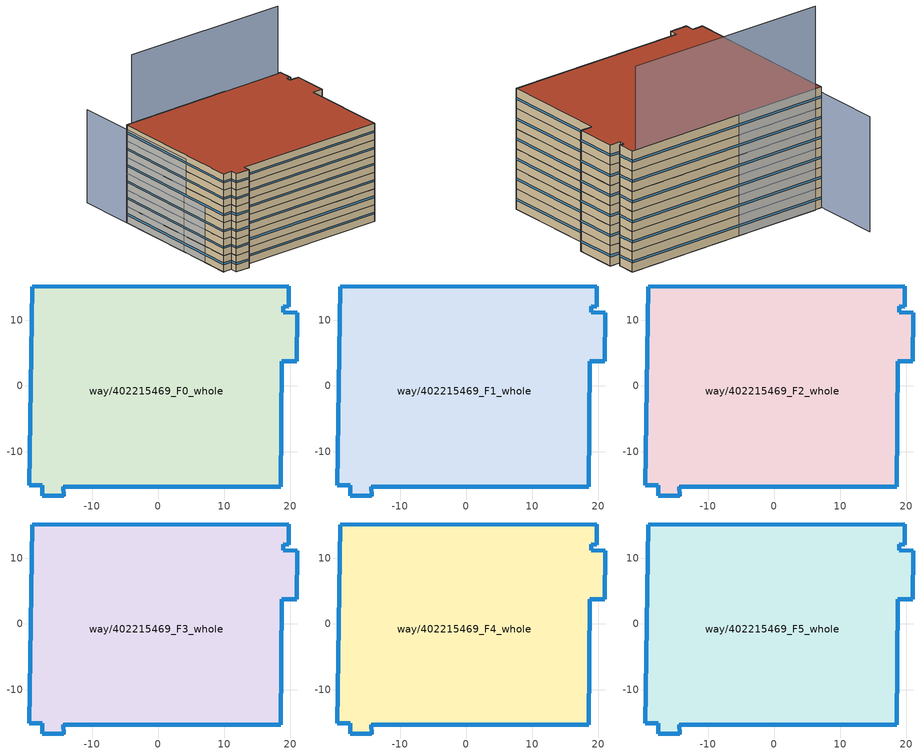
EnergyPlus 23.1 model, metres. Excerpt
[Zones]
way/402215469_F0_whole
 floor ground (Floor_Construction): 18.58,-15.3 18.76,3.74 20.98,3.72 21.06,11.14 18.97,11.17 18.98,12.06 19.82,11.99 19.79,15.16 -19.1,15.08 -19.52,-15.07 -17.6,-15.07 -17.55,-16.65 -14.33,-16.68 -14.36,-15.25 z0
 wall outside (Wall_Construction): -19.52,-15.07 -19.1,15.08 19.79,15.16 19.82,11.99 18.98,12.06 18.97,11.17 21.06,11.14 20.98,3.72 18.76,3.74 18.58,-15.3 -14.36,-15.25 -14.33,-16.68 -17.55,-16.65 -17.6,-15.07 -19.52,-15.07 z0:3.5
 window (Window_Construction): -19.52,-15.06 -19.1,15.06 / -19.08,15.08 19.77,15.16 / 19.79,15.16 19.82,11.99 / 19.82,11.99 18.98,12.06 / 18.98,12.06 18.97,11.17 / 18.97,11.17 21.06,11.14 / 21.06,11.14 20.98,3.73 / 20.98,3.72 18.76,3.74 / 18.76,3.73 18.58,-15.29 / 18.56,-15.3 -14.34,-15.25 / -14.36,-15.25 -14.33,-16.68 / -14.33,-16.68 -17.55,-16.65 / -17.55,-16.65 -17.6,-15.07 / -17.6,-15.07 -19.52,-15.07 z1.57:1.93
way/402215469_F1_whole
 floor to way/402215469_F0_whole (Floor_Construction): 18.58,-15.3 18.76,3.74 20.98,3.72 21.06,11.14 18.97,11.17 18.98,12.06 19.82,11.99 19.79,15.16 -19.1,15.08 -19.52,-15.07 -17.6,-15.07 -17.55,-16.65 -14.33,-16.68 -14.36,-15.25 z3.5
 wall outside (Wall_Construction): -19.52,-15.07 -19.1,15.08 19.79,15.16 19.82,11.99 18.98,12.06 18.97,11.17 21.06,11.14 20.98,3.72 18.76,3.74 18.58,-15.3 -14.36,-15.25 -14.33,-16.68 -17.55,-16.65 -17.6,-15.07 -19.52,-15.07 z3.5:7
 window (Window_Construction): -19.52,-15.06 -19.1,15.06 / -19.08,15.08 19.77,15.16 / 19.79,15.16 19.82,11.99 / 19.82,11.99 18.98,12.06 / 18.98,12.06 18.97,11.17 / 18.97,11.17 21.06,11.14 / 21.06,11.14 20.98,3.73 / 20.98,3.72 18.76,3.74 / 18.76,3.73 18.58,-15.29 / 18.56,-15.3 -14.34,-15.25 / -14.36,-15.25 -14.33,-16.68 / -14.33,-16.68 -17.55,-16.65 / -17.55,-16.65 -17.6,-15.07 / -17.6,-15.07 -19.52,-15.07 z5.08:5.42
way/402215469_F2_whole
 floor to way/402215469_F1_whole (Floor_Construction): 18.58,-15.3 18.76,3.74 20.98,3.72 21.06,11.14 18.97,11.17 18.98,12.06 19.82,11.99 19.79,15.16 -19.1,15.08 -19.52,-15.07 -17.6,-15.07 -17.55,-16.65 -14.33,-16.68 -14.36,-15.25 z7
 wall outside (Wall_Construction): -19.52,-15.07 -19.1,15.08 19.79,15.16 19.82,11.99 18.98,12.06 18.97,11.17 21.06,11.14 20.98,3.72 18.76,3.74 18.58,-15.3 -14.36,-15.25 -14.33,-16.68 -17.55,-16.65 -17.6,-15.07 -19.52,-15.07 z7:10.5
 window (Window_Construction): -19.52,-15.06 -19.1,15.06 / -19.08,15.08 19.77,15.16 / 19.79,15.16 19.82,11.99 / 19.82,11.99 18.98,12.06 / 18.98,12.06 18.97,11.17 / 18.97,11.17 21.06,11.14 / 21.06,11.14 20.98,3.73 / 20.98,3.72 18.76,3.74 / 18.76,3.73 18.58,-15.29 / 18.56,-15.3 -14.34,-15.25 / -14.36,-15.25 -14.33,-16.68 / -14.33,-16.68 -17.55,-16.65 / -17.55,-16.65 -17.6,-15.07 / -17.6,-15.07 -19.52,-15.07 z8.57:8.93
way/402215469_F3_whole
 floor to way/402215469_F2_whole (Floor_Construction): 18.58,-15.3 18.76,3.74 20.98,3.72 21.06,11.14 18.97,11.17 18.98,12.06 19.82,11.99 19.79,15.16 -19.1,15.08 -19.52,-15.07 -17.6,-15.07 -17.55,-16.65 -14.33,-16.68 -14.36,-15.25 z10.5
 wall outside (Wall_Construction): -19.52,-15.07 -19.1,15.08 19.79,15.16 19.82,11.99 18.98,12.06 18.97,11.17 21.06,11.14 20.98,3.72 18.76,3.74 18.58,-15.3 -14.36,-15.25 -14.33,-16.68 -17.55,-16.65 -17.6,-15.07 -19.52,-15.07 z10.5:14
 window (Window_Construction): -19.52,-15.06 -19.1,15.06 / -19.08,15.08 19.77,15.16 / 19.79,15.16 19.82,11.99 / 19.82,11.99 18.98,12.06 / 18.98,12.06 18.97,11.17 / 18.97,11.17 21.06,11.14 / 21.06,11.14 20.98,3.73 / 20.98,3.72 18.76,3.74 / 18.76,3.73 18.58,-15.29 / 18.56,-15.3 -14.34,-15.25 / -14.36,-15.25 -14.33,-16.68 / -14.33,-16.68 -17.55,-16.65 / -17.55,-16.65 -17.6,-15.07 / -17.6,-15.07 -19.52,-15.07 z12.07:12.43
way/402215469_F4_whole
 floor to way/402215469_F3_whole (Floor_Construction): 18.58,-15.3 18.76,3.74 20.98,3.72 21.06,11.14 18.97,11.17 18.98,12.06 19.82,11.99 19.79,15.16 -19.1,15.08 -19.52,-15.07 -17.6,-15.07 -17.55,-16.65 -14.33,-16.68 -14.36,-15.25 z14
 wall outside (Wall_Construction): -19.52,-15.07 -19.1,15.08 19.79,15.16 19.82,11.99 18.98,12.06 18.97,11.17 21.06,11.14 20.98,3.72 18.76,3.74 18.58,-15.3 -14.36,-15.25 -14.33,-16.68 -17.55,-16.65 -17.6,-15.07 -19.52,-15.07 z14:17.5
 window (Window_Construction): -19.52,-15.06 -19.1,15.06 / -19.08,15.08 19.77,15.16 / 19.79,15.16 19.82,11.99 / 19.82,11.99 18.98,12.06 / 18.98,12.06 18.97,11.17 / 18.97,11.17 21.06,11.14 / 21.06,11.14 20.98,3.73 / 20.98,3.72 18.76,3.74 / 18.76,3.73 18.58,-15.29 / 18.56,-15.3 -14.34,-15.25 / -14.36,-15.25 -14.33,-16.68 / -14.33,-16.68 -17.55,-16.65 / -17.55,-16.65 -17.6,-15.07 / -17.6,-15.07 -19.52,-15.07 z15.57:15.93
way/402215469_F5_whole
 floor to way/402215469_F4_whole (Floor_Construction): 18.58,-15.3 18.76,3.74 20.98,3.72 21.06,11.14 18.97,11.17 18.98,12.06 19.82,11.99 19.79,15.16 -19.1,15.08 -19.52,-15.07 -17.6,-15.07 -17.55,-16.65 -14.33,-16.68 -14.36,-15.25 z17.5
 wall outside (Wall_Construction): -19.52,-15.07 -19.1,15.08 19.79,15.16 19.82,11.99 18.98,12.06 18.97,11.17 21.06,11.14 20.98,3.72 18.76,3.74 18.58,-15.3 -14.36,-15.25 -14.33,-16.68 -17.55,-16.65 -17.6,-15.07 -19.52,-15.07 z17.5:21
 window (Window_Construction): -19.52,-15.06 -19.1,15.06 / -19.08,15.08 19.77,15.16 / 19.79,15.16 19.82,11.99 / 19.82,11.99 18.98,12.06 / 18.98,12.06 18.97,11.17 / 18.97,11.17 21.06,11.14 / 21.06,11.14 20.98,3.73 / 20.98,3.72 18.76,3.74 / 18.76,3.73 18.58,-15.29 / 18.56,-15.3 -14.34,-15.25 / -14.36,-15.25 -14.33,-16.68 / -14.33,-16.68 -17.55,-16.65 / -17.55,-16.65 -17.6,-15.07 / -17.6,-15.07 -19.52,-15.07 z19.07:19.43
 roof outside (Roof_Construction): 19.79,15.16 19.82,11.99 18.98,12.06 18.97,11.17 21.06,11.14 20.98,3.72 18.76,3.74 18.58,-15.3 -14.36,-15.25 -14.33,-16.68 -17.55,-16.65 -17.6,-15.07 -19.52,-15.07 -19.1,15.08 z21
shading: -19.39,-2.79 -19.48,-15.15 z0:12.1; -19.12,27.17 -19.38,-3.27 z0:20; 19.02,14.99 -17.77,15.21 z0:35.5
[Building]
OpenUBEM_Building: North Axis=0; Terrain=City; Solar Distribution=FullExterior
[Site:Location]
Los.Angeles.Downtown-USC.Campus: Latitude=34.024; Longitude=-118.291; Time Zone=-8; Elevation=54.6
[SizingPeriod:WeatherFileDays]
AnnualSizingPeriod: Begin Month=1; Begin Day of Month=1; End Month=12; End Day of Month=31; Day of Week for Start Day=Monday; Use Weather File Daylight Saving Period=No; Use Weather File Rain and Snow Indicators=No
[SITE:WATERMAINSTEMPERATURE]
Calculation Method=CorrelationFromWeatherFile
[MATERIAL:NOMASS] Roughness=MediumRough; Thermal Absorptance=0.9; Solar Absorptance=0.7; Visible Absorptance=0.7
Name | Thermal Resistance
Roof_Assembly | 2.68097
Wall_Assembly | 1.17096
Floor_Assembly | 1.4881
[WINDOWMATERIAL:SIMPLEGLAZINGSYSTEM]
Window_Material: UFactor=3.816; Solar Heat Gain Coefficient=0.25; Visible Transmittance=0.6
[CONSTRUCTION]
Roof_Construction: Roof_Assembly
Wall_Construction: Wall_Assembly
Floor_Construction: Floor_Assembly
Window_Construction: Window_Material
[ZONE] Type=1; Multiplier=1; Ceiling Height=autocalculate; Volume=autocalculate; Floor Area=autocalculate; Part of Total Floor Area=Yes
way/402215469_F0_whole; way/402215469_F1_whole; way/402215469_F2_whole; way/402215469_F3_whole; way/402215469_F4_whole; way/402215469_F5_whole
[PEOPLE] Number of People Schedule=Occupancy_Schedule_Warehouse; Number of People Calculation Method=People/Area; People per Floor Area=0.00215276; Fraction Radiant=0.3; Sensible Heat Fraction=autocalculate; Activity Level Schedule=Activity_Level; Carbon Dioxide Generation Rate=3.82e-08; Enable ASHRAE 55 Comfort Warnings=No; Mean Radiant Temperature Calculation Type=ZoneAveraged; Clothing Insulation Calculation Method=ClothingInsulationSchedule; Cold Stress Temperature Threshold=15.56; Heat Stress Temperature Threshold=30
Name | Zone or ZoneList or Space or SpaceList
People_way/402215469_F0_whole | way/402215469_F0_whole
People_way/402215469_F1_whole | way/402215469_F1_whole
People_way/402215469_F2_whole | way/402215469_F2_whole
People_way/402215469_F3_whole | way/402215469_F3_whole
People_way/402215469_F4_whole | way/402215469_F4_whole
People_way/402215469_F5_whole | way/402215469_F5_whole
[LIGHTS] Schedule=Lighting_Schedule_Warehouse; Design Level Calculation Method=Watts/Area; Watts per Zone Floor Area=3.44; Return Air Fraction=0; Fraction Radiant=0.42; Fraction Visible=0; Fraction Replaceable=1; EndUse Subcategory=General; Return Air Fraction Calculated from Plenum Temperature=No; Return Air Fraction Function of Plenum Temperature Coefficient 1=0; Return Air Fraction Function of Plenum Temperature Coefficient 2=0
Name | Zone or ZoneList or Space or SpaceList
Lights_way/402215469_F0_whole | way/402215469_F0_whole
Lights_way/402215469_F1_whole | way/402215469_F1_whole
Lights_way/402215469_F2_whole | way/402215469_F2_whole
Lights_way/402215469_F3_whole | way/402215469_F3_whole
Lights_way/402215469_F4_whole | way/402215469_F4_whole
Lights_way/402215469_F5_whole | way/402215469_F5_whole
[ELECTRICEQUIPMENT] Schedule=Equipment_Schedule_Warehouse; Design Level Calculation Method=Watts/Area; Watts per Zone Floor Area=2.58; Fraction Latent=0; Fraction Radiant=0.5; Fraction Lost=0; EndUse Subcategory=General
Name | Zone or ZoneList or Space or SpaceList
Equipment_way/402215469_F0_whole | way/402215469_F0_whole
Equipment_way/402215469_F1_whole | way/402215469_F1_whole
Equipment_way/402215469_F2_whole | way/402215469_F2_whole
Equipment_way/402215469_F3_whole | way/402215469_F3_whole
Equipment_way/402215469_F4_whole | way/402215469_F4_whole
Equipment_way/402215469_F5_whole | way/402215469_F5_whole
[ZONEINFILTRATION:DESIGNFLOWRATE] Schedule=Infiltration_Schedule_Warehouse; Design Flow Rate Calculation Method=Flow/ExteriorWallArea; Flow Rate per Exterior Surface Area=0.000285; Constant Term Coefficient=1; Temperature Term Coefficient=0; Velocity Term Coefficient=0; Velocity Squared Term Coefficient=0
Name | Zone or ZoneList or Space or SpaceList
Infiltration_way/402215469_F0_whole | way/402215469_F0_whole
Infiltration_way/402215469_F1_whole | way/402215469_F1_whole
Infiltration_way/402215469_F2_whole | way/402215469_F2_whole
Infiltration_way/402215469_F3_whole | way/402215469_F3_whole
Infiltration_way/402215469_F4_whole | way/402215469_F4_whole
Infiltration_way/402215469_F5_whole | way/402215469_F5_whole
[HVACTEMPLATE:THERMOSTAT] Heating Setpoint Schedule=Heating_Setpoint_Warehouse; Cooling Setpoint Schedule=Cooling_Setpoint_Warehouse
way/402215469_F0_whole_Thermostat; way/402215469_F1_whole_Thermostat; way/402215469_F2_whole_Thermostat; way/402215469_F3_whole_Thermostat; way/402215469_F4_whole_Thermostat; way/402215469_F5_whole_Thermostat
[HVACTEMPLATE:ZONE:UNITARY] Supply Air Maximum Flow Rate=autosize; Outdoor Air Method=Flow/Person; Outdoor Air Flow Rate per Person=0.00944; Outdoor Air Flow Rate per Zone Floor Area=0; Outdoor Air Flow Rate per Zone=0; Baseboard Heating Type=None; Baseboard Heating Capacity=autosize; Zone Cooling Design Supply Air Temperature Input Method=SystemSupplyAirTemperature; Zone Cooling Design Supply Air Temperature=12.8; Zone Cooling Design Supply Air Temperature Difference=11.11; Zone Heating Design Supply Air Temperature Input Method=SystemSupplyAirTemperature; Zone Heating Design Supply Air Temperature=50; Zone Heating Design Supply Air Temperature Difference=30
Name | Template Unitary System | Template Thermostat
way/402215469_F0_whole | way/402215469_F0_whole_Htg_Sys | way/402215469_F0_whole_Thermostat
way/402215469_F1_whole | way/402215469_F1_whole_Htg_Sys | way/402215469_F1_whole_Thermostat
way/402215469_F2_whole | way/402215469_F2_whole_Htg_Sys | way/402215469_F2_whole_Thermostat
way/402215469_F3_whole | way/402215469_F3_whole_Htg_Sys | way/402215469_F3_whole_Thermostat
way/402215469_F4_whole | way/402215469_F4_whole_Htg_Sys | way/402215469_F4_whole_Thermostat
way/402215469_F5_whole | way/402215469_F5_whole_Htg_Sys | way/402215469_F5_whole_Thermostat
[HVACTEMPLATE:SYSTEM:UNITARY] Supply Fan Maximum Flow Rate=autosize; Supply Fan Total Efficiency=0.55575; Supply Fan Delta Pressure=622.5; Supply Fan Motor Efficiency=0.9; Supply Fan Motor in Air Stream Fraction=1; Cooling Coil Type=None; Cooling Design Supply Air Temperature=12.8; Cooling Coil Gross Rated Total Capacity=autosize; Cooling Coil Gross Rated Sensible Heat Ratio=autosize; Cooling Coil Gross Rated COP=3; Heating Coil Type=Gas; Heating Design Supply Air Temperature=50; Heating Coil Capacity=autosize; Gas Heating Coil Efficiency=0.84; Gas Heating Coil Parasitic Electric Load=0; Maximum Outdoor Air Flow Rate=autosize; Minimum Outdoor Air Flow Rate=autosize; Economizer Type=NoEconomizer; Economizer Lockout=NoLockout; Supply Fan Placement=BlowThrough; Night Cycle Control=StayOff; Heat Recovery Type=None; Sensible Heat Recovery Effectiveness=0.7; Latent Heat Recovery Effectiveness=0.65; Dehumidification Control Type=None; Dehumidification Setpoint=60; Humidifier Type=None; Humidifier Rated Capacity=1e-06; Humidifier Rated Electric Power=autosize; Humidifier Setpoint=30; Return Fan=No; Return Fan Total Efficiency=0.7; Return Fan Delta Pressure=500; Return Fan Motor Efficiency=0.9; Return Fan Motor in Air Stream Fraction=1
Name | Control Zone or Thermostat Location
way/402215469_F0_whole_Htg_Sys | way/402215469_F0_whole
way/402215469_F1_whole_Htg_Sys | way/402215469_F1_whole
way/402215469_F2_whole_Htg_Sys | way/402215469_F2_whole
way/402215469_F3_whole_Htg_Sys | way/402215469_F3_whole
way/402215469_F4_whole_Htg_Sys | way/402215469_F4_whole
way/402215469_F5_whole_Htg_Sys | way/402215469_F5_whole
[WATERHEATER:MIXED]
DHW_Heater_Warehouse: Tank Volume=0.3785; Setpoint Temperature Schedule=OpenUBEM_DHW_Setpoint; Deadband Temperature Difference=0; Heater Control Type=Cycle; Heater Maximum Capacity=4270; Heater Ignition Minimum Flow Rate=0; Heater Ignition Delay=0; Heater Fuel Type=Electricity; Heater Thermal Efficiency=1; Off Cycle Parasitic Fuel Consumption Rate=0; Off Cycle Parasitic Fuel Type=Electricity; Off Cycle Parasitic Heat Fraction to Tank=0; On Cycle Parasitic Fuel Consumption Rate=0; On Cycle Parasitic Heat Fraction to Tank=0; Ambient Temperature Indicator=Zone; Ambient Temperature Zone=way/402215469_F0_whole; Off Cycle Loss Coefficient to Ambient Temperature=2.01; Off Cycle Loss Fraction to Zone=1; On Cycle Loss Coefficient to Ambient Temperature=2.01; On Cycle Loss Fraction to Zone=1; Peak Use Flow Rate=1.23634e-05; Use Flow Rate Fraction Schedule=OpenUBEM_DHW_FlowFrac_Warehouse; Use Side Effectiveness=1; Source Side Effectiveness=1; Use Side Design Flow Rate=autosize; Source Side Design Flow Rate=autosize; Indirect Water Heating Recovery Time=1.5; Source Side Flow Control Mode=IndirectHeatPrimarySetpoint; EndUse Subcategory=DHW
[WATERUSE:EQUIPMENT]
DHW_WaterUse_Warehouse: EndUse Subcategory=DHW; Peak Flow Rate=1.23634e-05; Flow Rate Fraction Schedule=OpenUBEM_DHW_FlowFrac_Warehouse; Target Temperature Schedule=OpenUBEM_DHW_Setpoint; Zone=way/402215469_F0_whole; Sensible Fraction Schedule=OpenUBEM_DHW_SensibleFrac; Latent Fraction Schedule=OpenUBEM_DHW_LatentFrac
[WATERUSE:CONNECTIONS]
DHW_WaterConn_Warehouse: Hot Water Supply Temperature Schedule=OpenUBEM_DHW_Setpoint; Drain Water Heat Exchanger Type=None; Drain Water Heat Exchanger Destination=Plant; Water Use Equipment 1=DHW_WaterUse_Warehouse
[SCHEDULE:COMPACT]
Occupancy_Schedule_Warehouse: Through: 12/31, For: Weekdays, Until: 06:00, 0, Until: 07:00, 0.11, Until: 08:00, 0.21, Until: 12:00, 1, Until: 13:00, 0.53, Until: 17:00, 1, Until: 18:00, 0.32, Until: 24:00, 0, For: Saturday, Until: 06:00, 0, Until: 07:00, 0.11, Until: 08:00, 0.21, Until: 12:00, 1, Until: 13:00, 0.53, Until: 17:00, 1, Until: 18:00, 0.32, Until: 24:00, 0, For: AllOtherDays, Until: 24:00, 0
Lighting_Schedule_Warehouse: Through: 12/31, For: Weekdays, Until: 07:00, 0.04375, Until: 08:00, 0.2625, Until: 09:00, 0.32812, Until: 16:00, 0.37188, Until: 17:00, 0.32812, Until: 18:00, 0.2625, Until: 24:00, 0.04375, For: Saturday, Until: 07:00, 0.04375, Until: 08:00, 0.2625, Until: 09:00, 0.32812, Until: 16:00, 0.37188, Until: 17:00, 0.32812, Until: 18:00, 0.2625, Until: 24:00, 0.04375, For: AllOtherDays, Until: 24:00, 0.04375
Equipment_Schedule_Warehouse: Through: 12/31, For: Weekdays, Until: 08:00, 0.25, Until: 12:00, 1, Until: 13:00, 0.25, Until: 17:00, 1, Until: 24:00, 0.25, For: Saturday, Until: 08:00, 0.25, Until: 12:00, 1, Until: 13:00, 0.25, Until: 17:00, 1, Until: 24:00, 0.25, For: AllOtherDays, Until: 08:00, 0.25, Until: 12:00, 1, Until: 13:00, 0.25, Until: 17:00, 1, Until: 24:00, 0.25
Heating_Setpoint_Warehouse: Through: 12/31, For: Weekdays, Until: 06:00, 7.2, Until: 07:00, 12.8, Until: 08:00, 12.8, Until: 12:00, 12.8, Until: 13:00, 12.8, Until: 17:00, 12.8, Until: 18:00, 12.8, Until: 24:00, 7.2, For: Saturday, Until: 06:00, 7.2, Until: 07:00, 12.8, Until: 08:00, 12.8, Until: 12:00, 12.8, Until: 13:00, 12.8, Until: 17:00, 12.8, Until: 18:00, 12.8, Until: 24:00, 7.2, For: AllOtherDays, Until: 24:00, 7.2
Cooling_Setpoint_Warehouse: Through: 12/31, For: Weekdays, Until: 06:00, 32.2, Until: 07:00, 29.4, Until: 08:00, 29.4, Until: 12:00, 29.4, Until: 13:00, 29.4, Until: 17:00, 29.4, Until: 18:00, 29.4, Until: 24:00, 32.2, For: Saturday, Until: 06:00, 32.2, Until: 07:00, 29.4, Until: 08:00, 29.4, Until: 12:00, 29.4, Until: 13:00, 29.4, Until: 17:00, 29.4, Until: 18:00, 29.4, Until: 24:00, 32.2, For: AllOtherDays, Until: 24:00, 32.2
Infiltration_Schedule_Warehouse: Through: 12/31, For: Weekdays, Until: 06:00, 1, Until: 07:00, 0.25, Until: 08:00, 0.25, Until: 12:00, 0.25, Until: 13:00, 0.25, Until: 17:00, 0.25, Until: 18:00, 0.25, Until: 24:00, 1, For: Saturday, Until: 06:00, 1, Until: 07:00, 0.25, Until: 08:00, 0.25, Until: 12:00, 0.25, Until: 13:00, 0.25, Until: 17:00, 0.25, Until: 18:00, 0.25, Until: 24:00, 1, For: AllOtherDays, Until: 24:00, 1
[Schedule:Constant]
Activity_Level: Hourly Value=120
[SCHEDULE:CONSTANT]
Name | Hourly Value
OpenUBEM_DHW_Setpoint | 60
OpenUBEM_DHW_FlowFrac_Warehouse | 0.208737
OpenUBEM_DHW_SensibleFrac | 0.2
OpenUBEM_DHW_LatentFrac | 0.05
